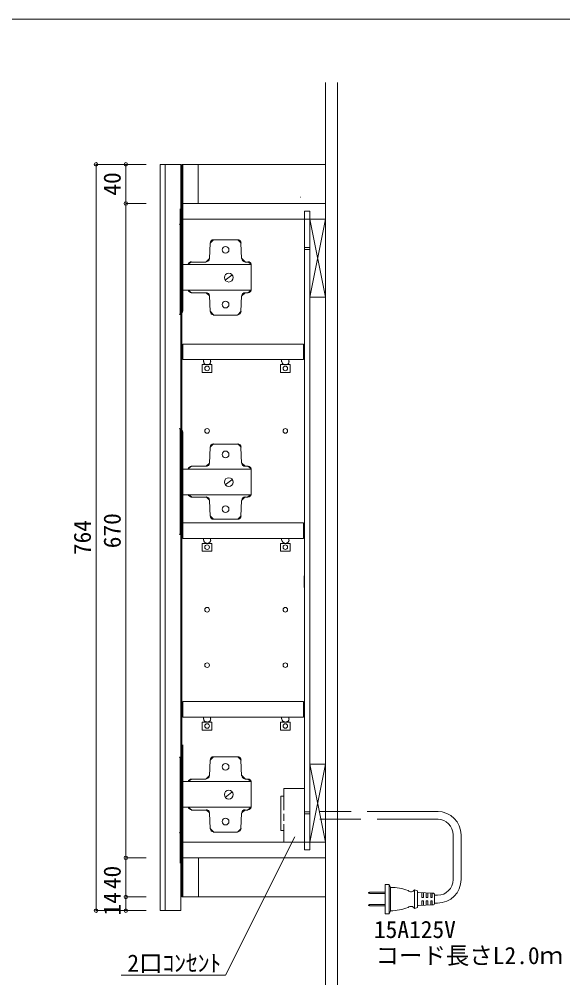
# Model space of a CAD drawing. Units: millimetres at full size, sheet at 1:6. Extents: x -1249 to 1249, y -827 to 827.
# Drawn here: x 159 to 715, y -155 to 827 of the extents above; entities that cross this region are included whole.
import ezdxf
from ezdxf.enums import TextEntityAlignment as Align

# ---------------------------------------------------------------- set-up
doc = ezdxf.new("R2010")
doc.units = ezdxf.units.MM
doc.header["$LTSCALE"] = 6
doc.header["$PDMODE"] = 32
doc.header["$PDSIZE"] = 3.6
doc.linetypes.add('DASHED1', pattern=[1.8, 1.2, -0.6])
doc.layers.add('0-0_0', color=7, linetype='Continuous', lineweight=15)
doc.styles.add('ＭＳ ゴシック', font='')
doc.styles.get('ＭＳ ゴシック').set_extended_font_data('MS Gothic')

msp = doc.modelspace()

# ---------------------------------------------------------------- linework, layer by layer
at = {"layer": '0-0_0'}
for p, q in [((471.831, 761.647), (471.831, -371.655)), ((484.331, 761.647), (484.331, 645.625)), ((323.827, 677.817), (302.827, 677.817)), ((302.827, 677.817), (302.827, -86.183)), ((307.827, 677.817), (307.827, -86.183)), ((323.827, 663.817), (323.827, 677.817)), ((323.827, 677.817), (323.827, -86.183)), ((325.831, 637.821), (325.831, 677.817)), ((341.831, 637.821), (341.831, 677.817)), ((471.831, 632.821), (471.831, 677.817)), ((471.831, 662.821), (471.831, -42.183)), ((471.831, 647.821), (471.831, 542.821)), ((445.933, 644.321), (446.443, 644.321)), ((484.331, 645.625), (484.331, -371.655)), ((471.831, 637.821), (325.831, 637.821)), ((325.831, 621.821), (325.831, 637.821)), ((455.831, 629.808), (455.831, -24.014)), ((471.831, 621.821), (325.831, 621.821)), ((471.831, 621.821), (455.831, 541.821)), ((471.831, 541.821), (455.831, 621.821)), ((455.831, 592.821), (450.331, 592.821)), ((455.831, 590.821), (450.331, 590.821)), ((471.831, 541.821), (455.831, 541.821)), ((325.895, 493.91), (325.895, 477.91)), ((449.318, 493.91), (325.895, 493.91)), ((350.278, 472.815), (351.37, 472.815)), ((430.343, 472.815), (431.435, 472.815)), ((325.895, 310.853), (325.895, 294.853)), ((449.318, 310.853), (325.895, 310.853)), ((350.278, 289.758), (351.37, 289.758)), ((430.343, 289.758), (431.435, 289.758)), ((325.895, 127.796), (325.895, 111.796)), ((449.318, 127.796), (325.895, 127.796)), ((350.278, 106.701), (351.37, 106.701)), ((430.343, 106.701), (431.435, 106.701)), ((455.831, -16.183), (471.831, 63.817)), ((471.831, 62.987), (471.831, -27.013)), ((429.331, 31), (426.331, 31)), ((426.331, 31), (426.331, -4)), ((429.331, 23.817), (429.331, 38.817)), ((429.331, 38.817), (450.331, 38.817)), ((450.331, 38.817), (450.331, -16.183)), ((455.831, 14.817), (450.331, 14.817)), ((455.831, 12.817), (450.331, 12.817)), ((466.158, 15.317), (498.26, 15.317)), ((514.698, 15.317), (587.437, 15.317)), ((466.158, 7.317), (508.26, 7.317)), ((524.698, 7.317), (587.437, 7.317)), ((429.331, -4), (426.331, -4)), ((429.331, -16.183), (429.331, -1.183)), ((602.681, -8.683), (602.681, -54.405)), ((610.681, -8.683), (610.681, -54.405)), ((450.331, -16.183), (429.331, -16.183)), ((455.831, -24.014), (450.331, -24.014)), ((339.787, -32.183), (325.831, -32.183)), ((471.831, -32.183), (325.895, -32.183)), ((325.895, -32.183), (325.895, -72.183)), ((341.895, -32.183), (341.895, -72.183)), ((471.831, -72.183), (471.831, -42.183)), ((516.974, -67.235), (516.137, -67.72)), ((516.137, -67.72), (516.137, -68.22)), ((516.137, -68.22), (516.974, -68.705)), ((533.137, -67.235), (516.974, -67.235)), ((516.974, -67.235), (516.974, -68.705)), ((533.137, -59.32), (533.137, -74.32)), ((537.137, -59.32), (533.137, -59.32)), ((537.137, -59.32), (538.653, -62.32)), ((537.137, -74.32), (537.137, -59.32)), ((538.653, -62.32), (538.653, -74.32)), ((563.137, -64.77), (563.137, -74.32)), ((566.138, -65.77), (563.138, -64.77)), ((566.138, -74.32), (566.138, -65.77)), ((581.724, -68.238), (567.118, -67.612)), ((570.638, -72.57), (570.638, -67.763)), ((572.138, -67.827), (572.138, -72.57)), ((575.138, -72.57), (575.138, -67.956)), ((576.638, -68.02), (576.638, -72.57)), ((579.638, -72.57), (579.638, -68.149)), ((581.138, -68.213), (581.138, -72.57)), ((516.974, -68.705), (533.137, -68.705)), ((533.137, -74.32), (533.137, -89.321)), ((537.137, -89.321), (537.137, -74.32)), ((538.653, -74.32), (538.653, -86.321)), ((563.137, -74.32), (563.137, -83.87)), ((566.138, -82.871), (566.138, -74.32)), ((572.138, -72.57), (570.638, -72.57)), ((570.638, -76.07), (570.638, -80.878)), ((572.138, -76.07), (570.638, -76.07)), ((572.138, -80.814), (572.138, -76.07)), ((576.638, -72.57), (575.138, -72.57)), ((575.138, -76.07), (575.138, -80.685)), ((576.638, -76.07), (575.138, -76.07)), ((576.638, -80.621), (576.638, -76.07)), ((581.138, -72.57), (579.638, -72.57)), ((579.638, -76.07), (579.638, -80.492)), ((581.138, -76.07), (579.638, -76.07)), ((581.138, -80.428), (581.138, -76.07)), ((583.638, -74.32), (583.638, -70.236)), ((586.681, -70.405), (583.638, -70.405)), ((583.638, -78.405), (583.638, -74.32)), ((586.681, -78.405), (583.638, -78.405)), ((323.827, -86.183), (302.827, -86.183)), ((323.827, -85.183), (323.827, -86.183)), ((516.137, -80.42), (516.974, -79.935)), ((516.137, -80.92), (516.137, -80.42)), ((516.974, -81.405), (516.137, -80.92)), ((516.974, -79.935), (533.137, -79.935)), ((516.974, -81.405), (516.974, -79.935)), ((533.137, -81.405), (516.974, -81.405)), ((537.137, -89.321), (538.653, -86.321)), ((563.138, -83.871), (566.138, -82.871)), ((567.118, -81.029), (581.724, -80.403)), ((533.137, -89.321), (537.137, -89.321))]:
    msp.add_line(p, q, dxfattribs=at)
at = {"layer": '0-0_0', "color": 4, "lineweight": 9}
for p, q in [((237.167, 677.817), (288.408, 677.817)), ((237.167, 677.817), (237.167, -86.183)), ((267.688, 677.817), (267.688, 637.821)), ((267.688, 677.817), (288.408, 677.817)), ((267.688, 637.821), (288.408, 637.821)), ((267.688, 637.821), (267.688, -32.183)), ((267.688, -32.183), (288.408, -32.183)), ((267.688, -32.183), (267.688, -72.183)), ((267.688, -72.183), (288.408, -72.183)), ((267.688, -72.183), (267.688, -86.183)), ((237.167, -86.183), (288.408, -86.183)), ((267.688, -86.183), (288.408, -86.183))]:
    msp.add_line(p, q, dxfattribs=at)
at = {"layer": '0-0_0', "color": 8, "lineweight": 18}
for p, q in [((325.891, 613.281), (322.433, 616.738)), ((357.371, 600.725), (353.913, 597.268)), ((385.575, 597.268), (382.118, 600.725)), ((349.728, 578.162), (353.182, 581.462)), ((386.307, 581.462), (389.76, 578.162)), ((334.807, 578.162), (331.459, 575.569)), ((396.019, 575.569), (392.672, 578.162)), ((331.459, 549.093), (334.807, 546.5)), ((353.182, 543.199), (349.728, 546.5)), ((389.76, 546.5), (386.307, 543.199)), ((392.672, 546.5), (396.019, 549.093)), ((322.433, 524.287), (325.891, 527.744)), ((353.913, 527.393), (357.371, 523.936)), ((382.118, 523.936), (385.575, 527.393)), ((325.891, 403.85), (322.433, 407.307)), ((357.371, 391.658), (353.913, 388.201)), ((385.575, 388.201), (382.118, 391.658)), ((334.807, 368.731), (331.459, 366.138)), ((349.728, 368.731), (353.182, 372.031)), ((386.307, 372.031), (389.76, 368.731)), ((396.019, 366.138), (392.672, 368.731)), ((331.459, 340.025), (334.807, 337.433)), ((353.182, 334.132), (349.728, 337.433)), ((389.76, 337.433), (386.307, 334.132)), ((392.672, 337.433), (396.019, 340.025)), ((353.913, 317.962), (357.371, 314.505)), ((382.118, 314.505), (385.575, 317.962)), ((322.433, 298.856), (325.891, 302.313)), ((325.891, 67.587), (322.433, 71.044)), ((357.371, 71.395), (353.913, 67.938)), ((385.575, 67.938), (382.118, 71.395)), ((349.728, 48.831), (353.182, 52.132)), ((386.307, 52.132), (389.76, 48.831)), ((334.807, 48.467), (331.459, 45.874)), ((396.019, 45.874), (392.672, 48.467)), ((331.459, 19.762), (334.807, 17.169)), ((392.672, 17.169), (396.019, 19.762)), ((353.182, 13.869), (349.728, 17.169)), ((389.76, 17.169), (386.307, 13.869)), ((322.433, -6.407), (325.891, -2.95)), ((353.913, -1.937), (357.371, -5.394)), ((382.118, -5.394), (385.575, -1.937))]:
    msp.add_line(p, q, dxfattribs=at)
at = {"layer": '0-0_0', "color": 1, "lineweight": 18}
msp.add_line((450.254, 244.63), (450.254, 256.64), dxfattribs=at)
at = {"layer": '0-0_0', "linetype": 'DASHED1'}
msp.add_line((429.331, 23.817), (429.331, -1.183), dxfattribs=at)
at = {"layer": '0-0_0', "lineweight": 18}
msp.add_lwpolyline([(-1249.379, -826.86), (1248.863, -826.86), (1248.863, 826.506), (-1249.379, 826.506)], close=True, dxfattribs=at)
at = {"layer": '0-0_0'}
for points in [[(324.831, 632.821), (324.831, 677.817), (471.831, 677.817)], [(324.831, 632.821), (324.831, -72.183), (471.831, -72.183)], [(455.831, 629.808), (450.331, 629.808), (450.331, -24.014)], [(449.318, 493.91), (449.318, 477.91), (325.895, 477.91)], [(354.282, 475.726), (354.282, 477.91), (347.003, 477.91), (347.003, 475.726)], [(434.346, 475.726), (434.346, 477.91), (427.068, 477.91), (427.068, 475.726)], [(449.318, 310.853), (449.318, 294.853), (325.895, 294.853)], [(354.282, 293.033), (354.282, 294.853), (347.003, 294.853), (347.003, 293.033)], [(434.346, 293.033), (434.346, 294.853), (427.068, 294.853), (427.068, 293.033)], [(449.318, 127.796), (449.318, 111.796), (325.895, 111.796)], [(354.282, 109.976), (354.282, 111.796), (347.003, 111.796), (347.003, 109.976)], [(434.346, 109.976), (434.346, 111.796), (427.068, 111.796), (427.068, 109.976)], [(471.831, 63.817), (455.831, 63.817), (471.831, -16.183)], [(262.979, -152.246), (369.752, -152.246), (440.554, -10.643)], [(471.831, -16.183), (325.831, -16.183), (325.831, -32.183)]]:
    msp.add_lwpolyline(points, dxfattribs=at)
at = {"layer": '0-0_0', "color": 8, "lineweight": 18}
for points in [[(323.291, 523.923), (323.291, 632.374), (323.291, 523.923)], [(325.891, 629.099), (325.891, 527.562), (325.891, 629.099)], [(381.936, 600.725), (357.189, 600.725), (381.936, 600.725)], [(353.913, 597.086), (353.185, 581.437), (353.913, 597.086)], [(385.939, 581.437), (385.211, 597.086), (385.939, 581.437)], [(349.546, 577.798), (334.625, 577.798), (349.546, 577.798)], [(392.49, 577.798), (389.578, 577.798), (392.49, 577.798)], [(369.198, 559.237), (376.113, 564.332), (369.198, 559.237)], [(349.546, 546.5), (334.625, 546.5), (349.546, 546.5)], [(353.913, 527.211), (353.185, 543.224), (353.913, 527.211)], [(385.939, 543.224), (385.211, 527.211), (385.939, 543.224)], [(392.49, 546.5), (389.578, 546.5), (392.49, 546.5)], [(381.936, 523.572), (357.189, 523.572), (381.936, 523.572)], [(323.291, 298.492), (323.291, 406.943), (323.291, 298.492)], [(325.891, 403.668), (325.891, 302.131), (325.891, 403.668)], [(353.913, 388.019), (353.185, 372.006), (353.913, 388.019)], [(381.936, 391.294), (357.189, 391.294), (381.936, 391.294)], [(385.939, 372.006), (385.211, 388.019), (385.939, 372.006)], [(349.546, 368.731), (334.625, 368.731), (349.546, 368.731)], [(392.49, 368.731), (389.578, 368.731), (392.49, 368.731)], [(369.198, 349.806), (376.113, 354.901), (369.198, 349.806)], [(349.546, 337.069), (334.625, 337.069), (349.546, 337.069)], [(353.913, 317.78), (353.185, 333.793), (353.913, 317.78)], [(385.939, 333.793), (385.211, 317.78), (385.939, 333.793)], [(392.49, 337.069), (389.578, 337.069), (392.49, 337.069)], [(381.936, 314.505), (357.189, 314.505), (381.936, 314.505)], [(325.891, 83.405), (325.891, -18.132), (325.891, 83.405)], [(323.291, -37.407), (323.291, 71.044), (323.291, -37.407)], [(381.936, 71.395), (357.189, 71.395), (381.936, 71.395)], [(353.913, 67.756), (353.185, 51.743), (353.913, 67.756)], [(385.939, 51.743), (385.211, 67.756), (385.939, 51.743)], [(349.546, 48.467), (334.625, 48.467), (349.546, 48.467)], [(392.49, 48.467), (389.578, 48.467), (392.49, 48.467)], [(369.198, 29.543), (376.113, 35.002), (369.198, 29.543)], [(349.546, 16.805), (334.625, 16.805), (349.546, 16.805)], [(353.913, -2.119), (353.185, 13.53), (353.913, -2.119)], [(385.939, 13.53), (385.211, -2.119), (385.939, 13.53)], [(392.49, 16.805), (389.578, 16.805), (392.49, 16.805)], [(381.936, -5.758), (357.189, -5.758), (381.936, -5.758)]]:
    msp.add_lwpolyline(points, dxfattribs=at)
for points in [[(325.891, 575.25), (395.765, 575.25), (395.765, 549.047), (325.891, 549.047), (395.765, 549.047), (395.765, 575.25)], [(325.891, 365.819), (395.765, 365.819), (395.765, 339.616), (325.891, 339.616), (395.765, 339.616), (395.765, 365.819)], [(325.891, 45.92), (395.765, 45.92), (395.765, 19.717), (325.891, 19.717), (395.765, 19.717), (395.765, 45.92)]]:
    msp.add_lwpolyline(points, close=True, dxfattribs=at)
at = {"layer": '0-0_0'}
for points in [[(355.737, 472.815), (355.737, 464.808), (345.911, 464.808), (345.911, 472.815)], [(435.802, 472.815), (435.802, 464.808), (425.976, 464.808), (425.976, 472.815)], [(355.737, 289.758), (355.737, 281.751), (345.911, 281.751), (345.911, 289.758)], [(435.802, 289.758), (435.802, 281.751), (425.976, 281.751), (425.976, 289.758)], [(355.737, 106.701), (355.737, 98.694), (345.911, 98.694), (345.911, 106.701)], [(435.802, 106.701), (435.802, 98.694), (425.976, 98.694), (425.976, 106.701)]]:
    msp.add_lwpolyline(points, close=True, dxfattribs=at)
at = {"layer": '0-0_0', "color": 8, "lineweight": 18}
for centre, radius in [((369.744, 590.353), 3.457), ((369.744, 590.353), 3.457), ((373.02, 561.967), 4.549), ((373.02, 561.967), 4.549), ((369.744, 534.308), 3.457), ((369.744, 534.308), 3.457), ((369.744, 380.922), 3.457), ((369.744, 380.922), 3.457), ((373.02, 352.536), 4.549), ((373.02, 352.536), 4.549), ((369.744, 324.877), 3.457), ((369.744, 324.877), 3.457), ((369.744, 61.023), 3.457), ((369.744, 61.023), 3.457), ((373.02, 32.636), 4.549), ((373.02, 32.636), 4.549), ((369.744, 4.978), 3.457), ((369.744, 4.978), 3.457)]:
    msp.add_circle(centre, radius, dxfattribs=at)
at = {"layer": '0-0_0'}
for centre in [(350.824, 468.993), (430.889, 468.993), (350.824, 285.936), (430.889, 285.936), (350.824, 102.879), (430.889, 102.879)]:
    msp.add_circle(centre, 2.365, dxfattribs=at)
at = {"layer": '0-0_0', "lineweight": 18}
for centre in [(350.824, 468.993), (430.889, 468.993), (350.824, 404.942), (430.889, 404.942), (350.824, 285.936), (430.889, 285.936), (350.824, 221.885), (430.889, 221.885), (350.824, 165.111), (430.889, 165.111), (350.824, 102.879), (430.889, 102.879)]:
    msp.add_circle(centre, 2.365, dxfattribs=at)
at = {"layer": '0-0_0', "color": 8, "lineweight": 18}
for centre, start, end in [((322.433, 613.281), 359.99996, 90.00004), ((357.371, 597.268), 89.99996, 180.00004), ((382.118, 597.268), 359.99996, 90.00004), ((349.728, 581.619), 269.99997, 357.39629), ((389.76, 581.619), 182.60371, 270.00003), ((334.807, 574.704), 90, 165.52001), ((392.672, 574.704), 14.47999, 90), ((334.807, 549.957), 194.47999, 270), ((349.728, 543.042), 2.60371, 90.00003), ((389.76, 543.042), 89.99997, 177.39629), ((392.672, 549.957), 270, 345.52001), ((322.433, 527.744), 269.99996, 0.00004), ((357.371, 527.393), 179.99996, 270.00004), ((382.118, 527.393), 269.99996, 0.00004), ((322.433, 403.85), 359.99996, 90.00004), ((357.371, 388.201), 89.99996, 180.00004), ((382.118, 388.201), 359.99996, 90.00004), ((334.807, 365.273), 90, 165.52001), ((349.728, 372.188), 269.99997, 357.39629), ((389.76, 372.188), 182.60371, 270.00003), ((392.672, 365.273), 14.47999, 90), ((334.807, 340.89), 194.47999, 270), ((349.728, 333.975), 2.60371, 90.00003), ((389.76, 333.975), 89.99997, 177.39629), ((392.672, 340.89), 270, 345.52001), ((357.371, 317.962), 179.99996, 270.00004), ((382.118, 317.962), 269.99996, 0.00004), ((322.433, 302.313), 269.99996, 0.00004), ((322.433, 67.587), 359.99996, 90.00004), ((357.371, 67.938), 89.99996, 180.00004), ((382.118, 67.938), 359.99996, 90.00004), ((349.728, 52.289), 269.99997, 357.39629), ((389.76, 52.289), 182.60371, 270.00003), ((334.807, 45.01), 90, 165.52001), ((392.672, 45.01), 14.47999, 90), ((334.807, 20.627), 194.47999, 270), ((392.672, 20.627), 270, 345.52001), ((349.728, 13.712), 2.60371, 90.00003), ((389.76, 13.712), 89.99997, 177.39629), ((322.433, -2.95), 269.99996, 0.00004), ((357.371, -1.937), 179.99996, 270.00004), ((382.118, -1.937), 269.99996, 0.00004)]:
    msp.add_arc(centre, 3.457, start, end, dxfattribs=at)
at = {"layer": '0-0_0'}
for centre, radius, start, end in [((350.46, 475.908), 3.093, 180, 270), ((351.552, 475.908), 3.093, 270, 360), ((430.525, 475.908), 3.093, 180, 270), ((431.617, 475.908), 3.093, 270, 360), ((350.46, 293.215), 3.093, 180, 270), ((351.552, 293.215), 3.093, 270, 360), ((430.525, 293.215), 3.093, 180, 270), ((431.617, 293.215), 3.093, 270, 360), ((350.46, 110.158), 3.093, 180, 270), ((351.552, 110.158), 3.093, 270, 360), ((430.525, 110.158), 3.093, 180, 270), ((431.617, 110.158), 3.093, 270, 360), ((586.681, -8.683), 24, 0, 90), ((586.681, -8.683), 16, 0, 90), ((586.681, -54.405), 16, 270, 0), ((586.681, -54.405), 24, 270, 0), ((538.899, -109.696), 47.376, 68.23994, 90.29713), ((559.414, -62.448), 4.388, 227.73286, 328.04878), ((567.138, -66.612), 1, 179.43862, 268.87534), ((581.638, -70.236), 2, 0, 87.54598), ((581.638, -78.405), 2, 272.45402, 0), ((538.899, -38.945), 47.376, 269.70287, 291.76006), ((559.414, -86.193), 4.388, 31.95122, 132.26714), ((567.138, -82.029), 1, 91.12466, 180.56138)]:
    msp.add_arc(centre, radius, start, end, dxfattribs=at)
at = {"layer": '0-0_0', "color": 6}
for p in [(237.167, 677.817), (267.688, 677.817), (267.688, 637.821), (267.688, -32.183), (267.688, -72.183), (237.167, -86.183), (267.688, -86.183)]:
    msp.add_point(p, dxfattribs=at)

# ---------------------------------------------------------------- texts
at = {"layer": '0-0_0', "style": 'ＭＳ ゴシック'}
for s, p in [('40', (267.688, 645.819)), ('670', (267.688, 284.819)), ('764', (237.167, 277.817)), ('40', (267.688, -64.183)), ('14', (267.688, -91.183))]:
    msp.add_text(s, height=17.6, rotation=90, dxfattribs=at).set_placement(p, align=Align.BOTTOM_LEFT)
for s, p in [('15A125V', (521.558, -119.496)), ('コード長さL2.0ｍ', (523.153, -146.208)), ('2口ｺﾝｾﾝﾄ', (269.222, -153.959))]:
    msp.add_text(s, height=17.6, dxfattribs=at).set_placement(p, align=Align.BOTTOM_LEFT)

doc.saveas('drawing.dxf')
